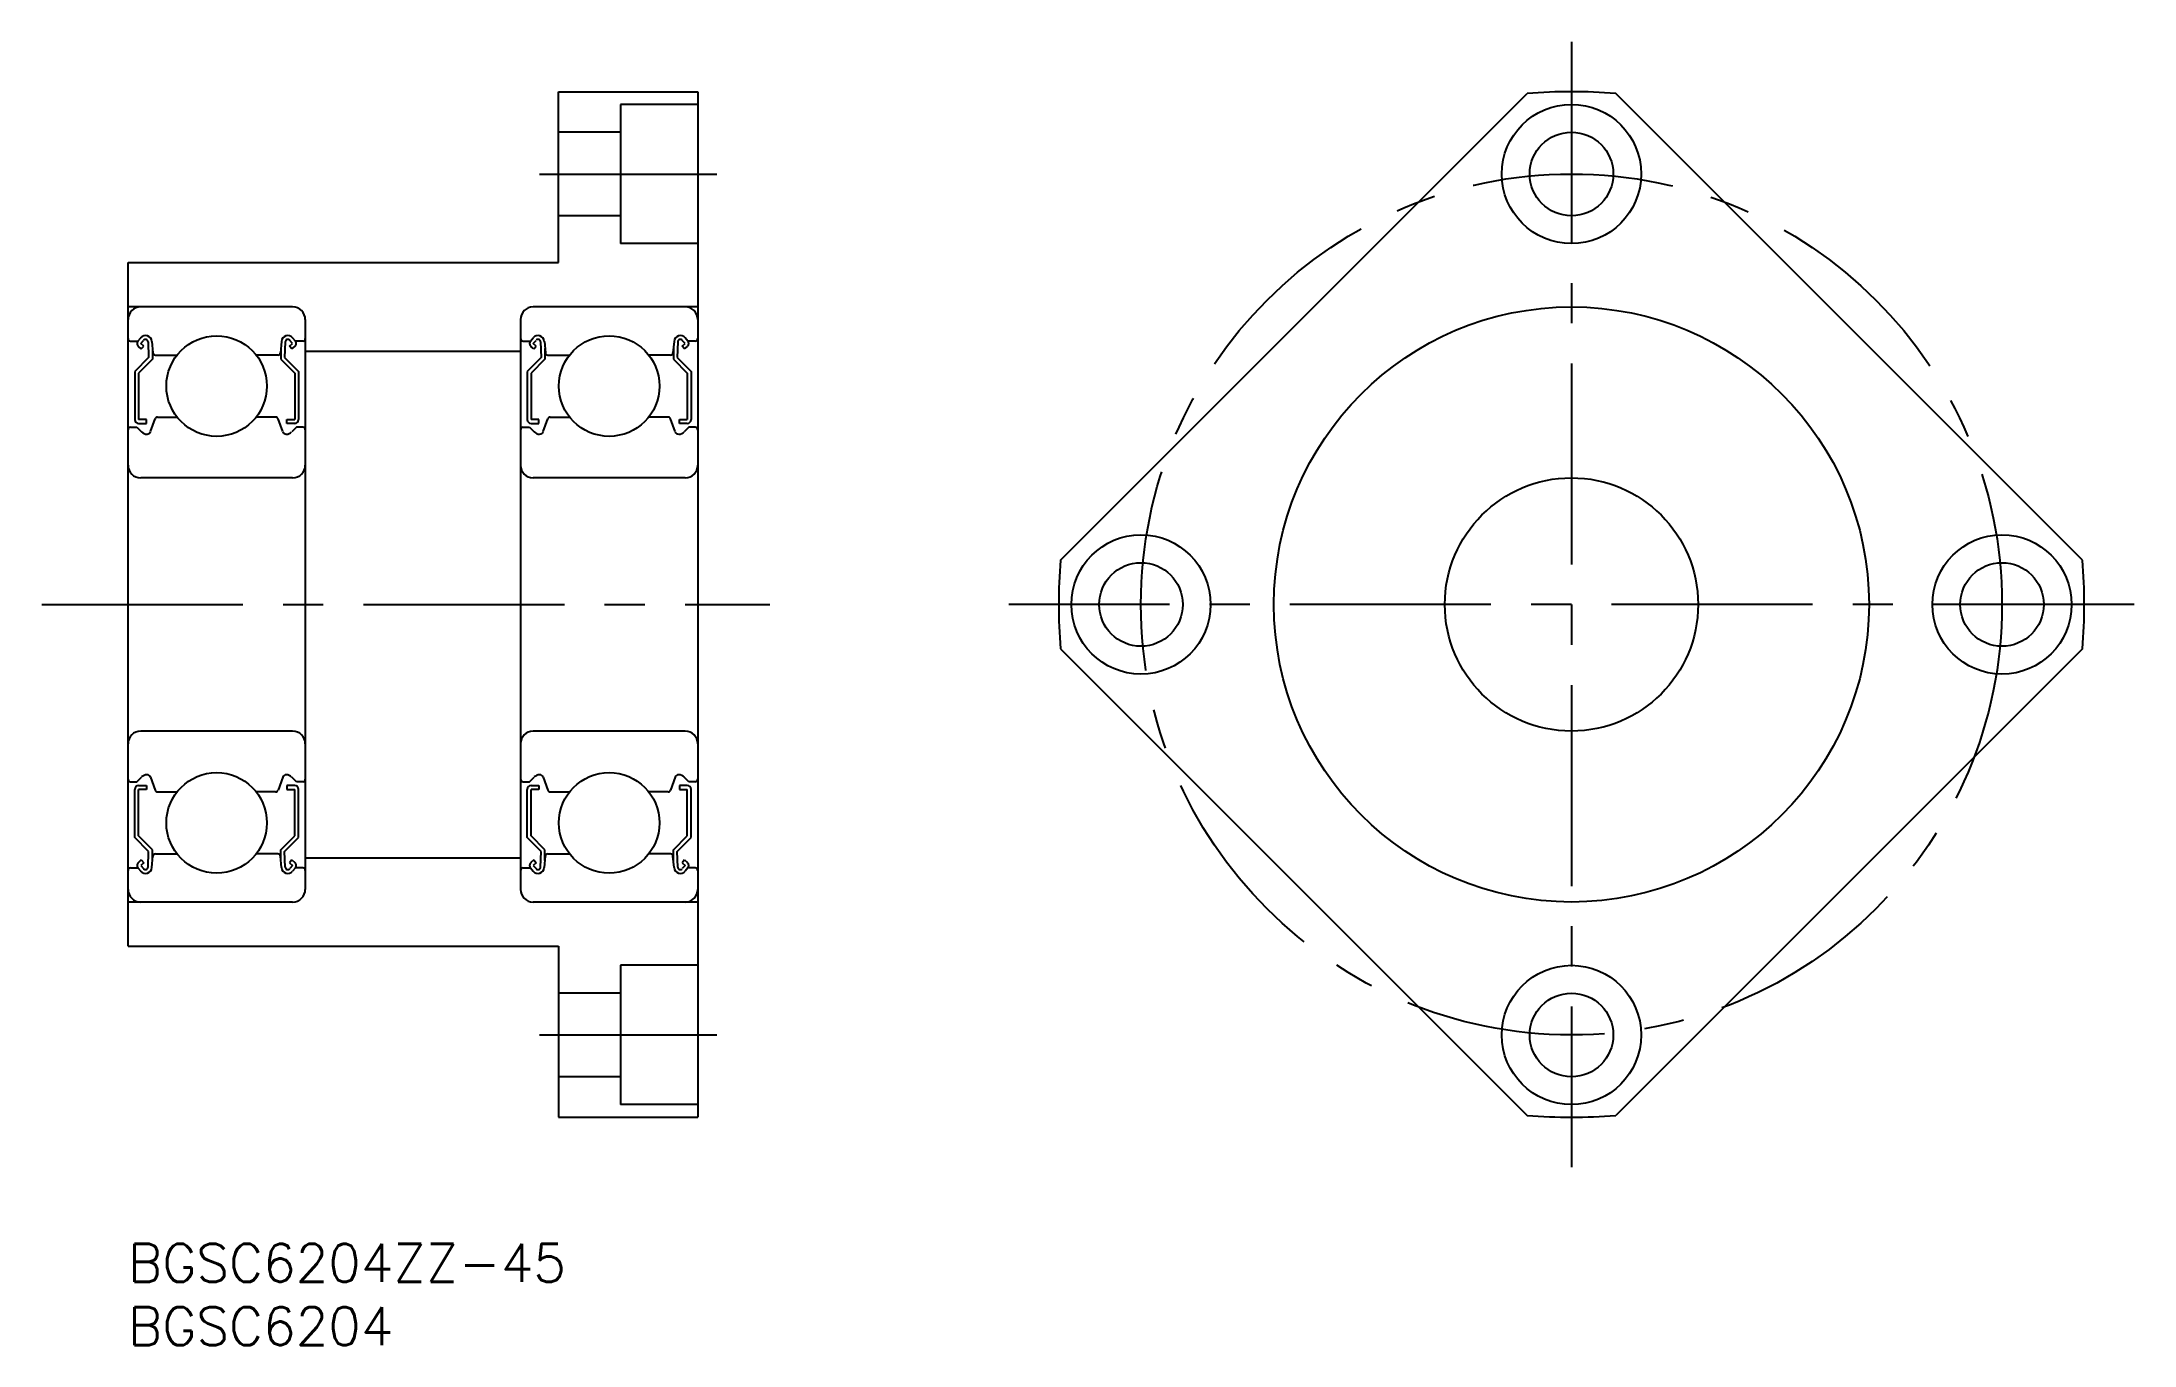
# Model space of a CAD drawing. Extents: x -7 to 158, y -8 to 95.
import ezdxf

# ---------------------------------------------------------------- set-up
doc = ezdxf.new("R2010")
doc.units = 0
doc.header["$LTSCALE"] = 0.5
doc.linetypes.add('CENTER', pattern=[50.8, 31.75, -6.35, 6.35, -6.35])
for name, color, linetype in [('MSM_CENTER', 1, 'CENTER'), ('MSM_CONTINUOUS', 7, 'CONTINUOUS'), ('MSM_PART_NUMBER', 7, 'CONTINUOUS')]:
    doc.layers.add(name, color=color, linetype=linetype)
doc.styles.get("Standard").update_dxf_attribs({"font": 'txt.shx', "height": 3, "bigfont": 'bigfont.shx'})

# ---------------------------------------------------------------- blocks, each defined once
blk = doc.blocks.new('*U1')
at = {"layer": 'MSM_PART_NUMBER'}
blk.add_text('BGSC6204ZZ-45', height=3, dxfattribs=at).set_placement((0, -3))
blk = doc.blocks.new('*U2')
at = {"layer": 'MSM_PART_NUMBER'}
blk.add_text('BGSC6204', height=3, dxfattribs=at).set_placement((0, -8))

msp = doc.modelspace()

# ---------------------------------------------------------------- linework, layer by layer
at = {"layer": 'MSM_CENTER'}
for p, q in [((114, 94.94), (114, 6.06)), ((32.5, 84.5), (46.5, 84.5)), ((-6.81, 50.5), (50.68, 50.5)), ((158.44, 50.5), (69.56, 50.5)), ((32.5, 16.5), (46.5, 16.5))]:
    msp.add_line(p, q, dxfattribs=at)
msp.add_circle((114, 50.5), 34, dxfattribs=at)
at = {"layer": 'MSM_CONTINUOUS'}
for p, q in [((34, 91), (45, 91)), ((34, 77.5), (34, 91)), ((45, 91), (45, 10)), ((45, 90), (38.9, 90)), ((38.9, 90), (38.9, 79)), ((73.65, 53.99), (110.51, 90.85)), ((154.35, 53.99), (117.49, 90.85)), ((38.9, 87.8), (34, 87.8)), ((38.9, 81.2), (34, 81.2)), ((45, 79), (38.9, 79)), ((0, 23.5), (0, 77.5)), ((0, 77.5), (34, 77.5)), ((13, 74), (0, 74)), ((14, 73), (14, 28)), ((31, 73), (31, 28)), ((45, 74), (32, 74)), ((0.2, 71.3), (0.78, 71.3)), ((0.78, 71.3), (1, 71.56)), ((1.01, 71.11), (1.23, 71.36)), ((1.24, 70.91), (1.01, 71.11)), ((1.58, 71.24), (1.63, 70)), ((1.88, 71.28), (1.96, 70.38)), ((12.12, 71.28), (12.04, 70.38)), ((12.42, 71.24), (12.37, 70)), ((12.76, 70.91), (12.99, 71.11)), ((12.99, 71.11), (12.77, 71.36)), ((13.22, 71.3), (13, 71.56)), ((13.8, 71.3), (13.22, 71.3)), ((31.2, 71.3), (31.78, 71.3)), ((31.78, 71.3), (32, 71.56)), ((32.01, 71.11), (32.23, 71.36)), ((32.24, 70.91), (32.01, 71.11)), ((32.58, 71.24), (32.63, 70)), ((32.88, 71.28), (32.96, 70.38)), ((43.12, 71.28), (43.04, 70.38)), ((43.42, 71.24), (43.37, 70)), ((43.76, 70.91), (43.99, 71.11)), ((43.99, 71.11), (43.77, 71.36)), ((44.22, 71.3), (44, 71.56)), ((44.8, 71.3), (44.22, 71.3)), ((1.63, 70), (0.53, 68.9)), ((1.05, 70.68), (0.82, 70.88)), ((1.93, 69.88), (0.83, 68.78)), ((1.05, 70.68), (1.24, 70.91)), ((1.93, 70.73), (1.93, 69.88)), ((2.16, 70.2), (3.88, 70.2)), ((11.84, 70.2), (10.12, 70.2)), ((12.07, 70.73), (12.07, 69.88)), ((12.07, 69.88), (13.17, 68.78)), ((12.37, 70), (13.47, 68.9)), ((12.95, 70.68), (12.76, 70.91)), ((12.95, 70.68), (13.18, 70.88)), ((14, 70.5), (31, 70.5)), ((32.63, 70), (31.53, 68.9)), ((32.05, 70.68), (31.82, 70.88)), ((32.93, 69.88), (31.83, 68.78)), ((32.05, 70.68), (32.24, 70.91)), ((32.93, 70.73), (32.93, 69.88)), ((33.16, 70.2), (34.88, 70.2)), ((42.84, 70.2), (41.12, 70.2)), ((43.07, 70.73), (43.07, 69.88)), ((43.07, 69.88), (44.17, 68.78)), ((43.37, 70), (44.47, 68.9)), ((43.95, 70.68), (43.76, 70.91)), ((43.95, 70.68), (44.18, 70.88)), ((0.53, 68.9), (0.53, 65.1)), ((0.83, 68.78), (0.83, 65.1)), ((13.17, 68.78), (13.17, 65.1)), ((13.47, 68.9), (13.47, 65.1)), ((31.53, 68.9), (31.53, 65.1)), ((31.83, 68.78), (31.83, 65.1)), ((44.17, 68.78), (44.17, 65.1)), ((44.47, 68.9), (44.47, 65.1)), ((0.2, 64.5), (0.7, 64.5)), ((0.7, 64.5), (1.07, 64.13)), ((1.45, 65.1), (0.83, 65.1)), ((0.83, 64.8), (1.45, 64.8)), ((1.45, 64.8), (1.45, 65.1)), ((1.78, 64.15), (2.15, 65.17)), ((2.34, 65.3), (3.88, 65.3)), ((11.66, 65.3), (10.12, 65.3)), ((12.22, 64.15), (11.85, 65.17)), ((12.55, 64.8), (12.55, 65.1)), ((12.55, 65.1), (13.17, 65.1)), ((13.17, 64.8), (12.55, 64.8)), ((13.3, 64.5), (12.93, 64.13)), ((13.8, 64.5), (13.3, 64.5)), ((31.2, 64.5), (31.7, 64.5)), ((31.7, 64.5), (32.07, 64.13)), ((32.45, 65.1), (31.83, 65.1)), ((31.83, 64.8), (32.45, 64.8)), ((32.45, 64.8), (32.45, 65.1)), ((32.78, 64.15), (33.15, 65.17)), ((33.34, 65.3), (34.88, 65.3)), ((42.66, 65.3), (41.12, 65.3)), ((43.22, 64.15), (42.85, 65.17)), ((43.55, 65.1), (44.17, 65.1)), ((43.55, 64.8), (43.55, 65.1)), ((44.17, 64.8), (43.55, 64.8)), ((44.3, 64.5), (43.93, 64.13)), ((44.8, 64.5), (44.3, 64.5)), ((13, 60.5), (1, 60.5)), ((44, 60.5), (32, 60.5)), ((73.65, 47.01), (110.51, 10.15)), ((154.35, 47.01), (117.49, 10.15)), ((13, 40.5), (1, 40.5)), ((44, 40.5), (32, 40.5)), ((0.2, 36.5), (0.7, 36.5)), ((0.7, 36.5), (1.07, 36.87)), ((1.78, 36.85), (2.15, 35.83)), ((12.22, 36.85), (11.85, 35.83)), ((13.3, 36.5), (12.93, 36.87)), ((13.8, 36.5), (13.3, 36.5)), ((31.2, 36.5), (31.7, 36.5)), ((31.7, 36.5), (32.07, 36.87)), ((32.78, 36.85), (33.15, 35.83)), ((43.22, 36.85), (42.85, 35.83)), ((44.3, 36.5), (43.93, 36.87)), ((44.8, 36.5), (44.3, 36.5)), ((0.53, 32.1), (0.53, 35.9)), ((0.83, 36.2), (1.45, 36.2)), ((0.83, 32.22), (0.83, 35.9)), ((1.45, 35.9), (0.83, 35.9)), ((1.45, 36.2), (1.45, 35.9)), ((2.34, 35.7), (3.88, 35.7)), ((11.66, 35.7), (10.12, 35.7)), ((12.55, 36.2), (12.55, 35.9)), ((13.17, 36.2), (12.55, 36.2)), ((12.55, 35.9), (13.17, 35.9)), ((13.17, 32.22), (13.17, 35.9)), ((13.47, 32.1), (13.47, 35.9)), ((31.53, 32.1), (31.53, 35.9)), ((31.83, 36.2), (32.45, 36.2)), ((31.83, 32.22), (31.83, 35.9)), ((32.45, 35.9), (31.83, 35.9)), ((32.45, 36.2), (32.45, 35.9)), ((33.34, 35.7), (34.88, 35.7)), ((42.66, 35.7), (41.12, 35.7)), ((43.55, 36.2), (43.55, 35.9)), ((44.17, 36.2), (43.55, 36.2)), ((43.55, 35.9), (44.17, 35.9)), ((44.17, 32.22), (44.17, 35.9)), ((44.47, 32.1), (44.47, 35.9)), ((1.63, 31), (0.53, 32.1)), ((1.93, 31.12), (0.83, 32.22)), ((12.07, 31.12), (13.17, 32.22)), ((12.37, 31), (13.47, 32.1)), ((32.63, 31), (31.53, 32.1)), ((32.93, 31.12), (31.83, 32.22)), ((43.07, 31.12), (44.17, 32.22)), ((43.37, 31), (44.47, 32.1)), ((1.05, 30.32), (0.82, 30.12)), ((1.24, 30.09), (1.01, 29.89)), ((1.01, 29.89), (1.23, 29.64)), ((1.05, 30.32), (1.24, 30.09)), ((1.58, 29.76), (1.63, 31)), ((1.88, 29.72), (1.96, 30.62)), ((1.93, 30.27), (1.93, 31.12)), ((2.16, 30.8), (3.88, 30.8)), ((11.84, 30.8), (10.12, 30.8)), ((12.12, 29.72), (12.04, 30.62)), ((12.07, 30.27), (12.07, 31.12)), ((12.42, 29.76), (12.37, 31)), ((12.95, 30.32), (12.76, 30.09)), ((12.76, 30.09), (12.99, 29.89)), ((12.99, 29.89), (12.77, 29.64)), ((12.95, 30.32), (13.18, 30.12)), ((14, 30.5), (31, 30.5)), ((32.05, 30.32), (31.82, 30.12)), ((32.24, 30.09), (32.01, 29.89)), ((32.01, 29.89), (32.23, 29.64)), ((32.05, 30.32), (32.24, 30.09)), ((32.58, 29.76), (32.63, 31)), ((32.88, 29.72), (32.96, 30.62)), ((32.93, 30.27), (32.93, 31.12)), ((33.16, 30.8), (34.88, 30.8)), ((42.84, 30.8), (41.12, 30.8)), ((43.12, 29.72), (43.04, 30.62)), ((43.07, 30.27), (43.07, 31.12)), ((43.42, 29.76), (43.37, 31)), ((43.95, 30.32), (43.76, 30.09)), ((43.76, 30.09), (43.99, 29.89)), ((43.99, 29.89), (43.77, 29.64)), ((43.95, 30.32), (44.18, 30.12)), ((0.2, 29.7), (0.78, 29.7)), ((0.78, 29.7), (1, 29.44)), ((13.22, 29.7), (13, 29.44)), ((13.8, 29.7), (13.22, 29.7)), ((31.2, 29.7), (31.78, 29.7)), ((31.78, 29.7), (32, 29.44)), ((44.22, 29.7), (44, 29.44)), ((44.8, 29.7), (44.22, 29.7)), ((13, 27), (0, 27)), ((45, 27), (32, 27)), ((0, 23.5), (34, 23.5)), ((34, 23.5), (34, 10)), ((45, 22), (38.9, 22)), ((38.9, 22), (38.9, 11)), ((38.9, 19.8), (34, 19.8)), ((38.9, 13.2), (34, 13.2)), ((34, 10), (45, 10)), ((45, 11), (38.9, 11))]:
    msp.add_line(p, q, dxfattribs=at)
for centre, radius in [((114, 84.5), 5.5), ((114, 84.5), 3.3), ((114, 50.5), 23.5), ((7, 67.75), 3.97), ((38, 67.75), 3.97), ((114, 50.5), 10), ((80, 50.5), 5.5), ((148, 50.5), 5.5), ((80, 50.5), 3.3), ((148, 50.5), 3.3), ((7, 33.25), 3.97), ((38, 33.25), 3.97), ((114, 16.5), 5.5), ((114, 16.5), 3.3)]:
    msp.add_circle(centre, radius, dxfattribs=at)
for centre, radius, start, end in [((114, 50.5), 40.5, 85.0546, 94.9454), ((1, 73), 1, 90, 180), ((13, 73), 1, 0, 90), ((32, 73), 1, 90, 180), ((44, 73), 1, 0, 90), ((0.2, 71.5), 0.2, 180, 270), ((1.01, 71.11), 0.3, 139.9098, 229.9963), ((1.38, 71.24), 0.5, 4.987, 139.9098), ((1.38, 71.24), 0.2, 2.3754, 139.9922), ((12.62, 71.24), 0.5, 40.0902, 175.013), ((12.62, 71.24), 0.2, 40.0078, 177.6246), ((12.99, 71.11), 0.3, 310.0037, 40.0902), ((13.8, 71.5), 0.2, 270, 0), ((31.2, 71.5), 0.2, 180, 270), ((32.01, 71.11), 0.3, 139.9098, 229.9963), ((32.38, 71.24), 0.5, 4.987, 139.9098), ((32.38, 71.24), 0.2, 2.3754, 139.9922), ((43.62, 71.24), 0.5, 40.0902, 175.013), ((43.62, 71.24), 0.2, 40.0078, 177.6246), ((43.99, 71.11), 0.3, 310.0037, 40.0902), ((44.8, 71.5), 0.2, 270, 0), ((2.16, 70.4), 0.2, 184.987, 270), ((11.84, 70.4), 0.2, 270, 355.013), ((33.16, 70.4), 0.2, 184.987, 270), ((42.84, 70.4), 0.2, 270, 355.013), ((0.2, 64.3), 0.2, 90, 180), ((0.83, 65.1), 0.3, 180, 270), ((2.34, 65.1), 0.2, 90, 160.0299), ((11.66, 65.1), 0.2, 19.9701, 90), ((13.17, 65.1), 0.3, 270, 0), ((13.8, 64.3), 0.2, 0, 90), ((31.2, 64.3), 0.2, 90, 180), ((31.83, 65.1), 0.3, 180, 270), ((33.34, 65.1), 0.2, 90, 160.0299), ((42.66, 65.1), 0.2, 19.9701, 90), ((44.17, 65.1), 0.3, 270, 0), ((44.8, 64.3), 0.2, 0, 90), ((1.5, 64.55), 0.6, 225, 270.6222), ((1.5, 64.25), 0.3, 270.8297, 340.0299), ((12.5, 64.25), 0.3, 199.9701, 269.1703), ((12.5, 64.55), 0.6, 269.3778, 315), ((32.5, 64.55), 0.6, 225, 270.6222), ((32.5, 64.25), 0.3, 270.8297, 340.0299), ((43.5, 64.25), 0.3, 199.9701, 269.1703), ((43.5, 64.55), 0.6, 269.3778, 315), ((1, 61.5), 1, 180, 270), ((13, 61.5), 1, 270, 0), ((32, 61.5), 1, 180, 270), ((44, 61.5), 1, 270, 0), ((114, 50.5), 40.5, 175.0546, 184.9454), ((114, 50.5), 40.5, 355.0546, 4.9454), ((1, 39.5), 1, 90, 180), ((13, 39.5), 1, 0, 90), ((32, 39.5), 1, 90, 180), ((44, 39.5), 1, 0, 90), ((0.2, 36.7), 0.2, 180, 270), ((1.5, 36.45), 0.6, 89.3778, 135), ((1.5, 36.75), 0.3, 19.9701, 89.1703), ((12.5, 36.75), 0.3, 90.8297, 160.0299), ((12.5, 36.45), 0.6, 45, 90.6222), ((13.8, 36.7), 0.2, 270, 0), ((31.2, 36.7), 0.2, 180, 270), ((32.5, 36.45), 0.6, 89.3778, 135), ((32.5, 36.75), 0.3, 19.9701, 89.1703), ((43.5, 36.75), 0.3, 90.8297, 160.0299), ((43.5, 36.45), 0.6, 45, 90.6222), ((44.8, 36.7), 0.2, 270, 0), ((0.83, 35.9), 0.3, 90, 180), ((2.34, 35.9), 0.2, 199.9701, 270), ((11.66, 35.9), 0.2, 270, 340.0299), ((13.17, 35.9), 0.3, 0, 90), ((31.83, 35.9), 0.3, 90, 180), ((33.34, 35.9), 0.2, 199.9701, 270), ((42.66, 35.9), 0.2, 270, 340.0299), ((44.17, 35.9), 0.3, 0, 90), ((1.01, 29.89), 0.3, 130.0037, 220.0902), ((1.38, 29.76), 0.2, 220.0078, 357.6246), ((2.16, 30.6), 0.2, 90, 175.013), ((11.84, 30.6), 0.2, 4.987, 90), ((12.62, 29.76), 0.2, 182.3754, 319.9922), ((12.99, 29.89), 0.3, 319.9098, 49.9963), ((32.01, 29.89), 0.3, 130.0037, 220.0902), ((32.38, 29.76), 0.2, 220.0078, 357.6246), ((33.16, 30.6), 0.2, 90, 175.013), ((42.84, 30.6), 0.2, 4.987, 90), ((43.62, 29.76), 0.2, 182.3754, 319.9922), ((43.99, 29.89), 0.3, 319.9098, 49.9963), ((0.2, 29.5), 0.2, 90, 180), ((1.38, 29.76), 0.5, 220.0902, 355.013), ((12.62, 29.76), 0.5, 184.987, 319.9098), ((13.8, 29.5), 0.2, 0, 90), ((31.2, 29.5), 0.2, 90, 180), ((32.38, 29.76), 0.5, 220.0902, 355.013), ((43.62, 29.76), 0.5, 184.987, 319.9098), ((44.8, 29.5), 0.2, 0, 90), ((1, 28), 1, 180, 270), ((13, 28), 1, 270, 0), ((32, 28), 1, 180, 270), ((44, 28), 1, 270, 0), ((114, 50.5), 40.5, 265.0546, 274.9454)]:
    msp.add_arc(centre, radius, start, end, dxfattribs=at)

# ---------------------------------------------------------------- block references
for name in ['*U1', '*U2']:
    msp.add_blockref(name, (0, 0), dxfattribs=at)

doc.saveas('drawing.dxf')
